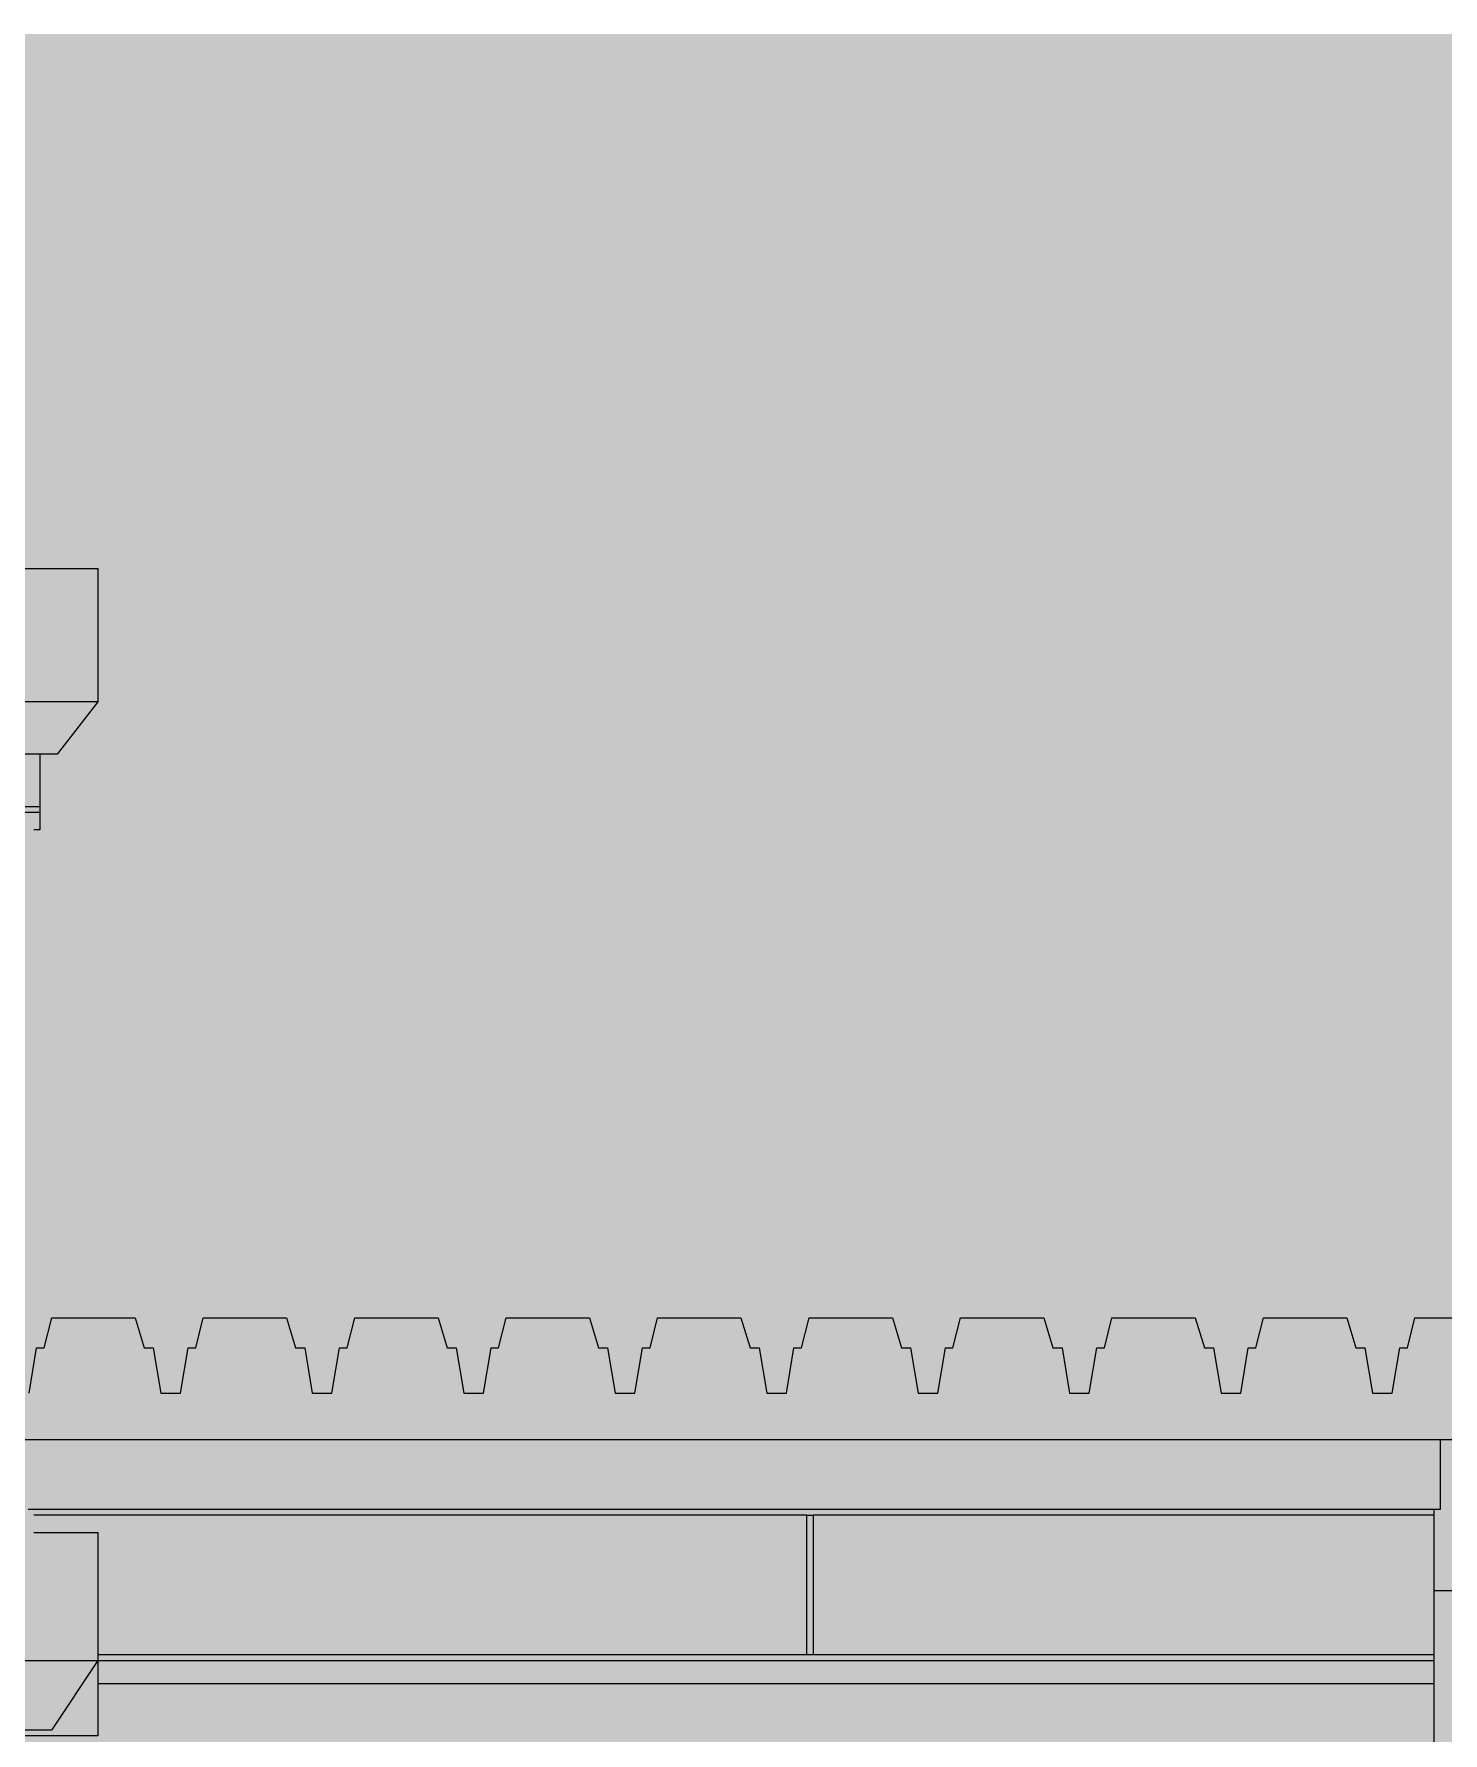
# Model space of a CAD drawing. Header units: millimetres. Extents: x -2412 to 16214, y -1176 to 12015.
# Drawn here: x 4992 to 8695, y 7550 to 12015 of the extents above; entities that cross this region are included whole.
import ezdxf

# ---------------------------------------------------------------- set-up
doc = ezdxf.new("R2010")
doc.units = ezdxf.units.MM
for name, color, linetype, lineweight, true_color in [('00_WHITE_BACKGROUND', 7, 'Continuous', 18, 0xffffff), ('01_STRUCTURE', 7, 'Continuous', 18, 0x000000), ('02_CORNICES', 7, 'Continuous', 18, 0x000000), ('05_STONE_JOINTS', 7, 'Continuous', 18, 0x000000)]:
    doc.layers.add(name, color=color, linetype=linetype, lineweight=lineweight, true_color=true_color)

msp = doc.modelspace()

# ---------------------------------------------------------------- linework, layer by layer
at = {"layer": '00_WHITE_BACKGROUND', "lineweight": 18, "true_color": 0xffffff}
msp.add_solid([(-2412.2137, -1175.5725), (16213.7405, -1175.5725), (-2412.2137, 12015.2672), (16213.7405, 12015.2672)], dxfattribs=at)
at = {"layer": '01_STRUCTURE', "color": 7, "lineweight": 18, "true_color": 0x000000}
msp.add_lwpolyline([(10122.1374, 7923.6641), (8671.7557, 7923.6641)], dxfattribs=at)
at = {"layer": '02_CORNICES', "color": 7, "lineweight": 18, "true_color": 0x000000}
for points in [[(4914.5802, 10610.687), (5160.3053, 10610.687), (5160.3053, 10259.542)], [(5160.3053, 10259.542), (0, 10259.542)], [(5160.3053, 10259.542), (5053.4351, 10122.1374), (5007.6336, 10122.1374)], [(5007.6336, 10122.1374), (122.1374, 10122.1374)], [(5007.6336, 10122.1374), (5007.6336, 9984.7328)], [(167.9389, 9969.4656), (167.9389, 9984.7328), (5007.6336, 9984.7328)], [(5007.6336, 9969.4656), (167.9389, 9969.4656)], [(5007.6336, 9969.4656), (5007.6336, 9923.6641), (4992.3664, 9923.6641)], [(5007.6336, 9984.7328), (5007.6336, 9969.4656)], [(4979.4809, 8442.7481), (4999.3893, 8561.8321), (5019.2824, 8561.8321), (5039.1756, 8641.2214), (5258.0611, 8641.2214), (5281.9389, 8561.8321), (5305.8168, 8561.8321), (5325.7099, 8442.7481), (5377.4504, 8442.7481), (5397.3435, 8561.8321), (5417.2366, 8561.8321), (5437.145, 8641.2214), (5656.0153, 8641.2214), (5679.8931, 8561.8321), (5703.771, 8561.8321), (5723.6641, 8442.7481), (5775.4046, 8442.7481), (5795.2977, 8561.8321), (5815.2061, 8561.8321), (5835.0992, 8641.2214), (6053.9847, 8641.2214), (6077.8626, 8561.8321), (6101.7405, 8561.8321), (6121.6336, 8442.7481), (6173.3588, 8442.7481), (6193.2672, 8561.8321), (6213.1603, 8561.8321), (6233.0534, 8641.2214), (6451.9389, 8641.2214), (6475.8168, 8561.8321), (6499.6947, 8561.8321), (6519.5878, 8442.7481), (6571.3282, 8442.7481), (6591.2214, 8561.8321), (6611.1145, 8561.8321), (6631.0229, 8641.2214), (6849.8931, 8641.2214), (6873.771, 8561.8321), (6897.6489, 8561.8321), (6917.5573, 8442.7481), (6969.2824, 8442.7481), (6989.1756, 8561.8321), (7009.084, 8561.8321), (7028.9771, 8641.2214), (7247.8626, 8641.2214), (7271.7405, 8561.8321), (7295.6183, 8561.8321), (7315.5115, 8442.7481), (7367.2519, 8442.7481), (7387.145, 8561.8321), (7407.0382, 8561.8321), (7426.9313, 8641.2214), (7645.8168, 8641.2214), (7669.6947, 8561.8321), (7693.5725, 8561.8321), (7713.4656, 8442.7481), (7765.2061, 8442.7481), (7785.0992, 8561.8321), (7804.9924, 8561.8321), (7824.9008, 8641.2214), (8043.771, 8641.2214), (8067.6489, 8561.8321), (8091.5267, 8561.8321), (8111.4351, 8442.7481), (8163.1603, 8442.7481), (8183.0687, 8561.8321), (8202.9618, 8561.8321), (8222.855, 8641.2214), (8441.7405, 8641.2214), (8465.6183, 8561.8321), (8489.4962, 8561.8321), (8509.3893, 8442.7481), (8561.1298, 8442.7481), (8581.0229, 8561.8321), (8600.916, 8561.8321), (8620.8244, 8641.2214), (8839.6947, 8641.2214)], [(8687.0229, 8320.6107), (4793.8931, 8320.6107)], [(8687.0229, 8320.6107), (8687.0229, 8137.4046), (8671.7557, 8137.4046)], [(8839.6947, 8320.6107), (8687.0229, 8320.6107)], [(8671.7557, 8137.4046), (4977.0992, 8137.4046)], [(7039.6947, 7755.7252), (8671.7557, 7755.7252), (8671.7557, 7923.6641), (8671.7557, 8122.1374), (8671.7557, 8137.4046)], [(7022.9008, 7755.7252), (7022.9008, 8122.1374), (7039.6947, 8122.1374), (7039.6947, 7755.7252)], [(4992.3664, 8076.3359), (5160.3053, 8076.3359), (5160.3053, 7755.7252)], [(5160.3053, 7755.7252), (7022.9008, 7755.7252)], [(5160.3053, 7755.7252), (5160.3053, 7740.458)], [(5160.3053, 7740.458), (5160.3053, 7679.3893), (8671.7557, 7679.3893)], [(7022.9008, 7755.7252), (7039.6947, 7755.7252)], [(8671.7557, 7679.3893), (8671.7557, 7740.458)], [(8671.7557, 7374.0458), (8671.7557, 7679.3893)]]:
    msp.add_lwpolyline(points, dxfattribs=at)
msp.add_lwpolyline([(5160.3053, 7740.458), (5038.1679, 7557.2519), (916.0305, 7557.2519), (793.8931, 7740.458)], close=True, dxfattribs=at)
at = {"layer": '05_STONE_JOINTS', "color": 7, "lineweight": 18, "true_color": 0x000000}
for points in [[(7022.9008, 8122.1374), (4992.3664, 8122.1374)], [(8671.7557, 8122.1374), (7039.6947, 8122.1374)], [(5160.3053, 7740.458), (8671.7557, 7740.458), (8671.7557, 7755.7252)], [(5160.3053, 7679.3893), (5160.3053, 7541.9847), (4992.3664, 7541.9847), (961.8321, 7541.9847)]]:
    msp.add_lwpolyline(points, dxfattribs=at)

doc.saveas('drawing.dxf')
